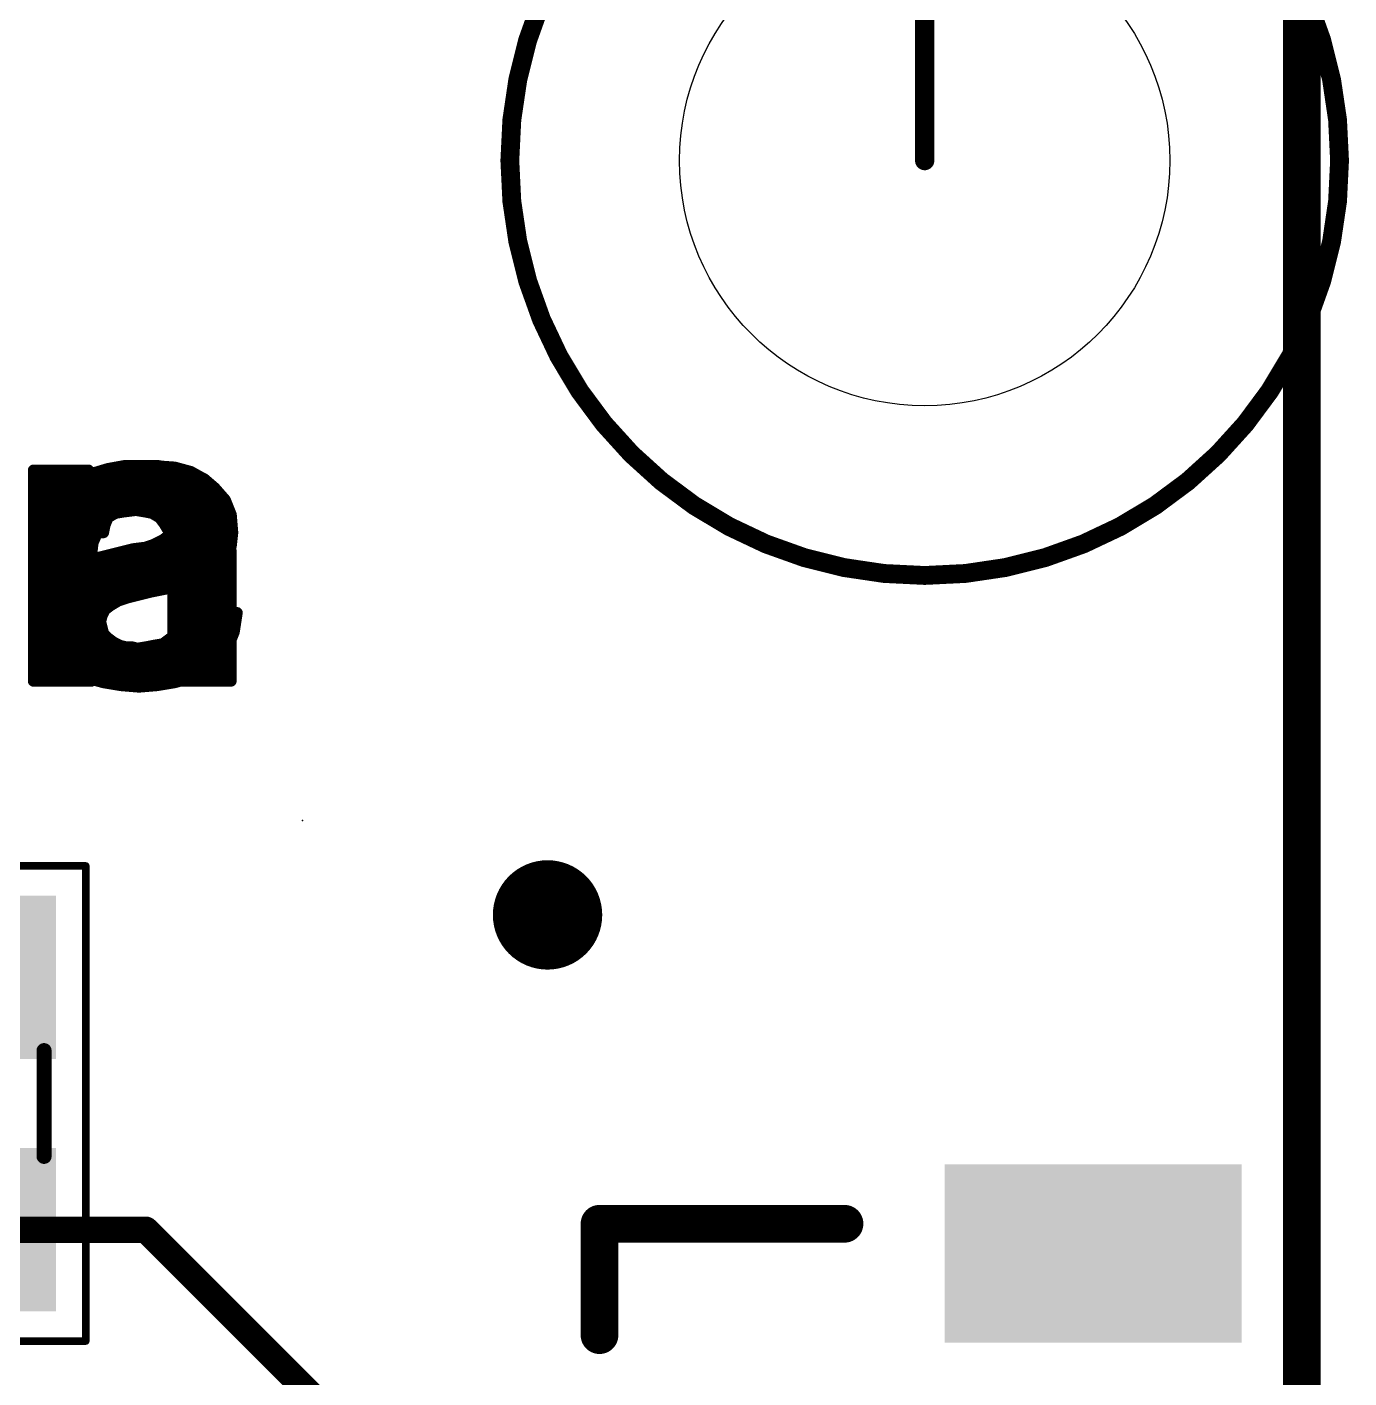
# Model space of a CAD drawing. Extents: x -36 to 72, y -11 to 34.
# Drawn here: x 16.81 to 25.72, y 14.66 to 23.76 of the extents above; entities that cross this region are included whole.
import ezdxf

# ---------------------------------------------------------------- set-up
doc = ezdxf.new("R2010")
doc.units = 0
for name, color, linetype in [('1', 12, 'CONTINUOUS'), ('16', 132, 'CONTINUOUS'), ('18', 110, 'CONTINUOUS'), ('20', 53, 'CONTINUOUS'), ('21', 41, 'CONTINUOUS'), ('22', 40, 'CONTINUOUS'), ('23', 53, 'CONTINUOUS'), ('24', 53, 'CONTINUOUS'), ('31', 253, 'CONTINUOUS'), ('39', 12, 'CONTINUOUS'), ('47', 253, 'CONTINUOUS'), ('51', 53, 'CONTINUOUS')]:
    doc.layers.add(name, color=color, linetype=linetype)

# ---------------------------------------------------------------- blocks, each defined once
blk = doc.blocks.new('RECT')
blk.add_solid([(-0.5, -0.5), (0.5, -0.5), (-0.5, 0.5), (0.5, 0.5)])
blk = doc.blocks.new('ROUNDV')
at = {"const_width": 0.5}
blk.add_lwpolyline([(0, -0.25, 1), (0, 0.25, 1), (0, -0.25)], format="xyb", dxfattribs=at)

msp = doc.modelspace()

# ---------------------------------------------------------------- linework, layer by layer
at = {"layer": '1'}
for points, const_width in [([(25.4, 25.4), (25.4, 0)], 0.254), ([(16.51, 15.66), (17.614, 15.66)], 0.1778), ([(17.614, 15.66), (19.074, 14.2)], 0.1778)]:
    msp.add_lwpolyline(points, dxfattribs=dict(at, const_width=const_width))
at = {"layer": '1', "const_width": 0.0889}
for points in [[(17.6454, 15.6914, 1), (17.5826, 15.6286)], [(17.614, 15.6156, 1), (17.614, 15.7044)]]:
    msp.add_lwpolyline(points, format="xyb", dxfattribs=at)
at = {"layer": '16', "const_width": 0.254}
msp.add_lwpolyline([(25.4, 25.4), (25.4, 0)], dxfattribs=at)
at = {"layer": '20', "const_width": 0.2032}
msp.add_lwpolyline([(25.4, 25.4), (25.4, 0)], dxfattribs=at)
at = {"layer": '20'}
msp.add_circle((22.86, 22.86), 1.651, dxfattribs=at)
at = {"layer": '21'}
for points, const_width in [([(17.548, 20.795), (17.608, 20.805)], 0.0762), ([(17.5936, 20.8026), (17.7016, 20.8026)], 0.0762), ([(17.608, 20.805), (17.668, 20.805)], 0.0762), ([(17.668, 20.805), (17.808, 20.795)], 0.0762), ([(16.858, 20.775), (17.228, 20.775)], 0.0762), ([(16.858, 20.595), (16.858, 20.775)], 0.0762), ([(16.858, 20.7264), (17.228, 20.7264)], 0.0762), ([(17.228, 20.775), (17.228, 20.575)], 0.0762), ([(17.318, 20.675), (17.368, 20.715)], 0.0762), ([(17.368, 20.715), (17.428, 20.755)], 0.0762), ([(17.3851, 20.7264), (17.9875, 20.7264)], 0.0762), ([(17.428, 20.755), (17.488, 20.775)], 0.0762), ([(17.488, 20.775), (17.548, 20.795)], 0.0762), ([(17.808, 20.795), (17.918, 20.765)], 0.0762), ([(17.918, 20.765), (18.008, 20.715)], 0.0762), ([(18.008, 20.715), (18.078, 20.645)], 0.0762), ([(16.858, 20.6502), (17.228, 20.6502)], 0.0762), ([(17.238, 20.575), (17.278, 20.635)], 0.0762), ([(17.278, 20.635), (17.318, 20.675)], 0.0762), ([(17.2932, 20.6502), (18.0728, 20.6502)], 0.0762), ([(18.078, 20.645), (18.128, 20.565)], 0.0762), ([(16.858, 19.355), (16.858, 20.595)], 0.0762), ([(16.858, 20.574), (18.1224, 20.574)], 0.0762), ([(17.228, 20.575), (17.238, 20.575)], 0.0762), ([(18.128, 20.565), (18.158, 20.465)], 0.0762), ([(16.858, 20.4978), (17.4904, 20.4978)], 0.0762), ([(17.358, 20.455), (17.318, 20.405)], 0.0762), ([(17.408, 20.485), (17.358, 20.455)], 0.0762), ([(17.468, 20.495), (17.408, 20.485)], 0.0762), ([(17.548, 20.505), (17.468, 20.495)], 0.0762), ([(17.608, 20.495), (17.548, 20.505)], 0.0762), ([(17.5912, 20.4978), (18.1482, 20.4978)], 0.0762), ([(17.658, 20.485), (17.608, 20.495)], 0.0762), ([(17.708, 20.455), (17.658, 20.485)], 0.0762), ([(17.738, 20.415), (17.708, 20.455)], 0.0762), ([(18.158, 20.465), (18.178, 20.355)], 0.0762), ([(16.858, 20.4216), (17.3313, 20.4216)], 0.0762), ([(16.858, 20.3454), (17.2839, 20.3454)], 0.0762), ([(17.288, 20.355), (17.258, 20.285)], 0.0762), ([(17.318, 20.405), (17.288, 20.355)], 0.0762), ([(17.7331, 20.4216), (18.1659, 20.4216)], 0.0762), ([(17.768, 20.365), (17.738, 20.415)], 0.0762), ([(17.778, 20.305), (17.768, 20.365)], 0.0762), ([(17.7713, 20.3454), (18.1787, 20.3454)], 0.0762), ([(18.178, 20.355), (18.188, 20.225)], 0.0762), ([(16.858, 20.2692), (17.2562, 20.2692)], 0.0762), ([(17.258, 20.285), (17.248, 20.195)], 0.0762), ([(17.788, 20.235), (17.778, 20.305)], 0.0762), ([(17.7831, 20.2692), (18.1846, 20.2692)], 0.0762), ([(16.858, 20.193), (17.248, 20.193)], 0.0762), ([(17.248, 20.195), (17.248, 19.355)], 0.0762), ([(17.798, 20.155), (17.788, 20.235)], 0.0762), ([(17.7933, 20.193), (18.188, 20.193)], 0.0762), ([(18.188, 20.225), (18.188, 19.355)], 0.0762), ([(16.858, 20.1168), (17.248, 20.1168)], 0.0762), ([(17.798, 19.355), (17.798, 20.155)], 0.0762), ([(17.798, 20.1168), (18.188, 20.1168)], 0.0762), ([(16.858, 20.0406), (17.248, 20.0406)], 0.0762), ([(17.798, 20.0406), (18.188, 20.0406)], 0.0762), ([(16.858, 19.9644), (17.248, 19.9644)], 0.0762), ([(16.858, 19.8882), (17.248, 19.8882)], 0.0762), ([(17.798, 19.9644), (18.188, 19.9644)], 0.0762), ([(17.798, 19.8882), (18.188, 19.8882)], 0.0762), ([(16.858, 19.812), (17.248, 19.812)], 0.0762), ([(17.798, 19.812), (18.188, 19.812)], 0.0762), ([(16.858, 19.7358), (17.248, 19.7358)], 0.0762), ([(17.798, 19.7358), (18.188, 19.7358)], 0.0762), ([(16.858, 19.6596), (17.248, 19.6596)], 0.0762), ([(17.798, 19.6596), (18.188, 19.6596)], 0.0762), ([(16.858, 19.5834), (17.248, 19.5834)], 0.0762), ([(17.798, 19.5834), (18.188, 19.5834)], 0.0762), ([(16.858, 19.5072), (17.248, 19.5072)], 0.0762), ([(17.798, 19.5072), (18.188, 19.5072)], 0.0762), ([(16.858, 19.431), (17.248, 19.431)], 0.0762), ([(17.248, 19.355), (16.858, 19.355)], 0.0762), ([(17.798, 19.431), (18.188, 19.431)], 0.0762), ([(18.188, 19.355), (17.798, 19.355)], 0.0762), ([(20.67, 14.95), (20.67, 15.7)], 0.254), ([(20.67, 15.7), (22.32, 15.7)], 0.254)]:
    msp.add_lwpolyline(points, dxfattribs=dict(at, const_width=const_width))
for points, const_width in [([(17.5936, 20.8217, 1), (17.5936, 20.7836)], 0.0381), ([(17.608, 20.824, 1), (17.608, 20.7859)], 0.0381), ([(17.6111, 20.7862, 1), (17.6049, 20.8238)], 0.0381), ([(17.6694, 20.824, 1), (17.6666, 20.786)], 0.0381), ([(17.668, 20.7859, 1), (17.668, 20.824)], 0.0381), ([(17.7016, 20.7836, 1), (17.7016, 20.8217)], 0.0381), ([(16.858, 20.7941, 1), (16.858, 20.756)], 0.0381), ([(16.8771, 20.775, 1), (16.839, 20.775)], 0.0381), ([(16.858, 20.7455, 1), (16.858, 20.7074)], 0.0381), ([(17.2471, 20.775, 1), (17.209, 20.775)], 0.0381), ([(17.228, 20.756, 1), (17.228, 20.7941)], 0.0381), ([(17.228, 20.7074, 1), (17.228, 20.7455)], 0.0381), ([(17.3574, 20.7309, 1), (17.3786, 20.6991)], 0.0381), ([(17.3799, 20.7001, 1), (17.3561, 20.7299)], 0.0381), ([(17.3851, 20.7455, 1), (17.3851, 20.7074)], 0.0381), ([(17.422, 20.7731, 1), (17.434, 20.7369)], 0.0381), ([(17.4386, 20.7391, 1), (17.4174, 20.7709)], 0.0381), ([(17.482, 20.7931, 1), (17.494, 20.7569)], 0.0381), ([(17.494, 20.7569, 1), (17.482, 20.7931)], 0.0381), ([(17.5449, 20.8138, 1), (17.5511, 20.7762)], 0.0381), ([(17.554, 20.7769, 1), (17.542, 20.8131)], 0.0381), ([(17.813, 20.8134, 1), (17.803, 20.7766)], 0.0381), ([(17.8066, 20.776, 1), (17.8094, 20.814)], 0.0381), ([(17.9273, 20.7817, 1), (17.9087, 20.7483)], 0.0381), ([(17.913, 20.7466, 1), (17.923, 20.7834)], 0.0381), ([(17.9875, 20.7074, 1), (17.9875, 20.7455)], 0.0381), ([(18.0215, 20.7285, 1), (17.9945, 20.7015)], 0.0381), ([(17.9987, 20.6983, 1), (18.0173, 20.7317)], 0.0381), ([(16.858, 20.6693, 1), (16.858, 20.6312)], 0.0381), ([(17.228, 20.6312, 1), (17.228, 20.6693)], 0.0381), ([(17.2645, 20.6485, 1), (17.2915, 20.6215)], 0.0381), ([(17.2939, 20.6244, 1), (17.2621, 20.6456)], 0.0381), ([(17.2932, 20.6693, 1), (17.2932, 20.6312)], 0.0381), ([(17.3061, 20.6899, 1), (17.3299, 20.6601)], 0.0381), ([(17.3315, 20.6615, 1), (17.3045, 20.6885)], 0.0381), ([(18.0942, 20.6551, 1), (18.0618, 20.6349)], 0.0381), ([(18.0645, 20.6315, 1), (18.0915, 20.6585)], 0.0381), ([(18.0728, 20.6312, 1), (18.0728, 20.6693)], 0.0381), ([(16.8771, 20.595, 1), (16.839, 20.595)], 0.0381), ([(16.839, 20.595, 1), (16.8771, 20.595)], 0.0381), ([(16.858, 20.5931, 1), (16.858, 20.555)], 0.0381), ([(17.228, 20.594, 1), (17.228, 20.5559)], 0.0381), ([(17.209, 20.575, 1), (17.2471, 20.575)], 0.0381), ([(17.2221, 20.5856, 1), (17.2539, 20.5644)], 0.0381), ([(17.238, 20.5559, 1), (17.238, 20.594)], 0.0381), ([(18.1462, 20.5705, 1), (18.1098, 20.5595)], 0.0381), ([(18.1118, 20.5549, 1), (18.1442, 20.5751)], 0.0381), ([(18.1224, 20.555, 1), (18.1224, 20.5931)], 0.0381), ([(16.858, 20.5169, 1), (16.858, 20.4788)], 0.0381), ([(17.3482, 20.4713, 1), (17.3678, 20.4387)], 0.0381), ([(17.3729, 20.4431, 1), (17.3431, 20.4669)], 0.0381), ([(17.4049, 20.5038, 1), (17.4111, 20.4662)], 0.0381), ([(17.4178, 20.4687, 1), (17.3982, 20.5013)], 0.0381), ([(17.4656, 20.5139, 1), (17.4704, 20.4761)], 0.0381), ([(17.4711, 20.4762, 1), (17.4649, 20.5138)], 0.0381), ([(17.4904, 20.4788, 1), (17.4904, 20.5169)], 0.0381), ([(17.5511, 20.5238, 1), (17.5449, 20.4862)], 0.0381), ([(17.5504, 20.4861, 1), (17.5456, 20.5239)], 0.0381), ([(17.5912, 20.5169, 1), (17.5912, 20.4788)], 0.0381), ([(17.6117, 20.5137, 1), (17.6043, 20.4763)], 0.0381), ([(17.6049, 20.4762, 1), (17.6111, 20.5138)], 0.0381), ([(17.6678, 20.5013, 1), (17.6482, 20.4687)], 0.0381), ([(17.6543, 20.4663, 1), (17.6617, 20.5037)], 0.0381), ([(17.7232, 20.4664, 1), (17.6928, 20.4436)], 0.0381), ([(17.6982, 20.4387, 1), (17.7178, 20.4713)], 0.0381), ([(18.1767, 20.4684, 1), (18.1393, 20.4616)], 0.0381), ([(18.1398, 20.4595, 1), (18.1762, 20.4705)], 0.0381), ([(18.1482, 20.4788, 1), (18.1482, 20.5169)], 0.0381), ([(16.858, 20.4407, 1), (16.858, 20.4026)], 0.0381), ([(16.858, 20.3645, 1), (16.858, 20.3264)], 0.0381), ([(17.2717, 20.3648, 1), (17.3043, 20.3452)], 0.0381), ([(17.3055, 20.3475, 1), (17.2705, 20.3625)], 0.0381), ([(17.2839, 20.3264, 1), (17.2839, 20.3645)], 0.0381), ([(17.3031, 20.4169, 1), (17.3329, 20.3931)], 0.0381), ([(17.3343, 20.3952, 1), (17.3017, 20.4148)], 0.0381), ([(17.3313, 20.4026, 1), (17.3313, 20.4407)], 0.0381), ([(17.7331, 20.4407, 1), (17.7331, 20.4026)], 0.0381), ([(17.7543, 20.4248, 1), (17.7217, 20.4052)], 0.0381), ([(17.7228, 20.4036, 1), (17.7532, 20.4264)], 0.0381), ([(17.7868, 20.3681, 1), (17.7492, 20.3619)], 0.0381), ([(17.7517, 20.3552, 1), (17.7843, 20.3748)], 0.0381), ([(17.7713, 20.3645, 1), (17.7713, 20.3264)], 0.0381), ([(18.197, 20.3565, 1), (18.159, 20.3535)], 0.0381), ([(18.1659, 20.4026, 1), (18.1659, 20.4407)], 0.0381), ([(18.1787, 20.3264, 1), (18.1787, 20.3645)], 0.0381), ([(16.858, 20.2883, 1), (16.858, 20.2502)], 0.0381), ([(17.2405, 20.2925, 1), (17.2755, 20.2775)], 0.0381), ([(17.2769, 20.2829, 1), (17.2391, 20.2871)], 0.0381), ([(17.2562, 20.2502, 1), (17.2562, 20.2883)], 0.0381), ([(17.7969, 20.3077, 1), (17.7591, 20.3023)], 0.0381), ([(17.7592, 20.3019, 1), (17.7968, 20.3081)], 0.0381), ([(17.7831, 20.2883, 1), (17.7831, 20.2502)], 0.0381), ([(18.1593, 20.3516, 1), (18.1967, 20.3584)], 0.0381), ([(18.1846, 20.2502, 1), (18.1846, 20.2883)], 0.0381), ([(16.858, 20.2121, 1), (16.858, 20.174)], 0.0381), ([(17.2671, 20.195, 1), (17.229, 20.195)], 0.0381), ([(17.2291, 20.1971, 1), (17.2669, 20.1929)], 0.0381), ([(17.248, 20.174, 1), (17.248, 20.2121)], 0.0381), ([(17.8069, 20.2374, 1), (17.7691, 20.2326)], 0.0381), ([(17.7691, 20.2323, 1), (17.8069, 20.2377)], 0.0381), ([(17.7933, 20.2121, 1), (17.7933, 20.174)], 0.0381), ([(18.2071, 20.225, 1), (18.169, 20.225)], 0.0381), ([(18.169, 20.2235, 1), (18.207, 20.2265)], 0.0381), ([(18.188, 20.174, 1), (18.188, 20.2121)], 0.0381), ([(16.858, 20.1359, 1), (16.858, 20.0978)], 0.0381), ([(17.248, 20.0978, 1), (17.248, 20.1359)], 0.0381), ([(17.8171, 20.155, 1), (17.779, 20.155)], 0.0381), ([(17.798, 20.1359, 1), (17.798, 20.0978)], 0.0381), ([(17.7791, 20.1526, 1), (17.8169, 20.1574)], 0.0381), ([(18.188, 20.0978, 1), (18.188, 20.1359)], 0.0381), ([(16.858, 20.0597, 1), (16.858, 20.0216)], 0.0381), ([(17.248, 20.0216, 1), (17.248, 20.0597)], 0.0381), ([(17.798, 20.0597, 1), (17.798, 20.0216)], 0.0381), ([(18.188, 20.0216, 1), (18.188, 20.0597)], 0.0381), ([(16.858, 19.9835, 1), (16.858, 19.9454)], 0.0381), ([(16.858, 19.9073, 1), (16.858, 19.8692)], 0.0381), ([(17.248, 19.9454, 1), (17.248, 19.9835)], 0.0381), ([(17.248, 19.8692, 1), (17.248, 19.9073)], 0.0381), ([(17.798, 19.9835, 1), (17.798, 19.9454)], 0.0381), ([(17.798, 19.9073, 1), (17.798, 19.8692)], 0.0381), ([(18.188, 19.9454, 1), (18.188, 19.9835)], 0.0381), ([(18.188, 19.8692, 1), (18.188, 19.9073)], 0.0381), ([(16.858, 19.8311, 1), (16.858, 19.793)], 0.0381), ([(17.248, 19.793, 1), (17.248, 19.8311)], 0.0381), ([(17.798, 19.8311, 1), (17.798, 19.793)], 0.0381), ([(18.188, 19.793, 1), (18.188, 19.8311)], 0.0381), ([(16.858, 19.7549, 1), (16.858, 19.7168)], 0.0381), ([(17.248, 19.7168, 1), (17.248, 19.7549)], 0.0381), ([(17.798, 19.7549, 1), (17.798, 19.7168)], 0.0381), ([(18.188, 19.7168, 1), (18.188, 19.7549)], 0.0381), ([(16.858, 19.6787, 1), (16.858, 19.6406)], 0.0381), ([(17.248, 19.6406, 1), (17.248, 19.6787)], 0.0381), ([(17.798, 19.6787, 1), (17.798, 19.6406)], 0.0381), ([(18.188, 19.6406, 1), (18.188, 19.6787)], 0.0381), ([(16.858, 19.6025, 1), (16.858, 19.5644)], 0.0381), ([(17.248, 19.5644, 1), (17.248, 19.6025)], 0.0381), ([(17.798, 19.6025, 1), (17.798, 19.5644)], 0.0381), ([(18.188, 19.5644, 1), (18.188, 19.6025)], 0.0381), ([(16.858, 19.5263, 1), (16.858, 19.4882)], 0.0381), ([(17.248, 19.4882, 1), (17.248, 19.5263)], 0.0381), ([(17.798, 19.5263, 1), (17.798, 19.4882)], 0.0381), ([(18.188, 19.4882, 1), (18.188, 19.5263)], 0.0381), ([(16.858, 19.4501, 1), (16.858, 19.412)], 0.0381), ([(16.858, 19.3741, 1), (16.858, 19.336)], 0.0381), ([(17.248, 19.412, 1), (17.248, 19.4501)], 0.0381), ([(17.248, 19.336, 1), (17.248, 19.3741)], 0.0381), ([(17.798, 19.4501, 1), (17.798, 19.412)], 0.0381), ([(17.798, 19.3741, 1), (17.798, 19.336)], 0.0381), ([(18.188, 19.412, 1), (18.188, 19.4501)], 0.0381), ([(18.188, 19.336, 1), (18.188, 19.3741)], 0.0381), ([(16.839, 19.355, 1), (16.8771, 19.355)], 0.0381), ([(17.229, 19.355, 1), (17.2671, 19.355)], 0.0381), ([(17.779, 19.355, 1), (17.8171, 19.355)], 0.0381), ([(18.169, 19.355, 1), (18.2071, 19.355)], 0.0381), ([(20.7335, 15.7, 1), (20.6065, 15.7)], 0.127), ([(20.67, 15.7635, 1), (20.67, 15.6365)], 0.127), ([(22.32, 15.6365, 1), (22.32, 15.7635)], 0.127), ([(20.6065, 14.95, 1), (20.7335, 14.95)], 0.127)]:
    msp.add_lwpolyline(points, format="xyb", dxfattribs=dict(at, const_width=const_width))
at = {"layer": '22', "const_width": 0.0762}
for points in [[(17.469, 20.805), (17.359, 20.785)], [(17.4558, 20.8026), (17.7122, 20.8026)], [(17.699, 20.805), (17.469, 20.805)], [(17.809, 20.785), (17.699, 20.805)], [(17.169, 20.715), (17.089, 20.655)], [(17.259, 20.755), (17.169, 20.715)], [(17.1946, 20.7264), (17.9862, 20.7264)], [(17.359, 20.785), (17.259, 20.755)], [(17.909, 20.765), (17.809, 20.785)], [(18.009, 20.715), (17.909, 20.765)], [(18.079, 20.655), (18.009, 20.715)], [(17.089, 20.655), (17.029, 20.575)], [(17.0854, 20.6502), (18.0832, 20.6502)], [(18.149, 20.575), (18.079, 20.655)], [(17.029, 20.575), (16.979, 20.475)], [(17.0285, 20.574), (18.1494, 20.574)], [(17.409, 20.505), (17.449, 20.525)], [(17.449, 20.525), (17.499, 20.545)], [(17.499, 20.545), (17.669, 20.545)], [(17.669, 20.545), (17.699, 20.535)], [(17.699, 20.535), (17.739, 20.525)], [(17.739, 20.525), (17.769, 20.515)], [(18.189, 20.475), (18.149, 20.575)], [(16.979, 20.475), (16.959, 20.355)], [(16.9904, 20.4978), (17.3982, 20.4978)], [(17.339, 20.405), (17.359, 20.455)], [(17.359, 20.455), (17.379, 20.485)], [(17.379, 20.485), (17.409, 20.505)], [(17.769, 20.515), (17.789, 20.485)], [(17.7805, 20.4978), (18.1799, 20.4978)], [(17.789, 20.485), (17.809, 20.455)], [(17.809, 20.455), (17.809, 20.415)], [(18.199, 20.355), (18.189, 20.475)], [(16.959, 20.355), (17.329, 20.355)], [(16.9701, 20.4216), (17.3456, 20.4216)], [(17.329, 20.355), (17.339, 20.405)], [(17.799, 20.375), (17.769, 20.335)], [(17.7768, 20.3454), (18.1979, 20.3454)], [(17.809, 20.415), (17.799, 20.375)], [(17.809, 20.4216), (18.1935, 20.4216)], [(18.189, 20.265), (18.199, 20.355)], [(17.609, 20.255), (17.529, 20.245)], [(17.669, 20.275), (17.609, 20.255)], [(17.6516, 20.2692), (18.1895, 20.2692)], [(17.729, 20.305), (17.669, 20.275)], [(17.769, 20.335), (17.729, 20.305)], [(18.159, 20.195), (18.189, 20.265)], [(17.199, 20.165), (17.129, 20.125)], [(17.289, 20.185), (17.199, 20.165)], [(17.369, 20.205), (17.289, 20.185)], [(17.321, 20.193), (18.1577, 20.193)], [(17.449, 20.225), (17.369, 20.205)], [(17.529, 20.245), (17.449, 20.225)], [(18.119, 20.135), (18.159, 20.195)], [(17.059, 20.085), (16.999, 20.035)], [(17.129, 20.125), (17.059, 20.085)], [(17.1147, 20.1168), (18.0917, 20.1168)], [(17.989, 20.055), (18.059, 20.095)], [(18.059, 20.095), (18.119, 20.135)], [(16.999, 20.035), (16.959, 19.975)], [(17.0057, 20.0406), (17.9554, 20.0406)], [(17.749, 19.975), (17.839, 19.995)], [(17.839, 19.995), (17.919, 20.025)], [(17.919, 20.025), (17.989, 20.055)], [(16.929, 19.905), (16.919, 19.815)], [(16.9271, 19.8882), (17.4177, 19.8882)], [(16.959, 19.975), (16.929, 19.905)], [(16.9545, 19.9644), (17.696, 19.9644)], [(17.379, 19.865), (17.429, 19.895)], [(17.429, 19.895), (17.489, 19.915)], [(17.489, 19.915), (17.569, 19.935)], [(17.569, 19.935), (17.649, 19.955)], [(17.649, 19.955), (17.749, 19.975)], [(16.919, 19.815), (16.939, 19.685)], [(16.9195, 19.812), (17.3275, 19.812)], [(17.319, 19.795), (17.339, 19.835)], [(17.339, 19.835), (17.379, 19.865)], [(17.859, 19.815), (17.859, 19.755)], [(17.909, 19.815), (17.859, 19.815)], [(17.859, 19.812), (18.2285, 19.812)], [(18.229, 19.815), (17.909, 19.815)], [(18.209, 19.685), (18.229, 19.815)], [(16.9312, 19.7358), (17.3138, 19.7358)], [(17.309, 19.755), (17.319, 19.795)], [(17.319, 19.715), (17.309, 19.755)], [(17.329, 19.675), (17.319, 19.715)], [(17.839, 19.705), (17.809, 19.665)], [(17.859, 19.755), (17.839, 19.705)], [(17.8513, 19.7358), (18.2168, 19.7358)], [(16.939, 19.685), (16.979, 19.575)], [(16.9482, 19.6596), (17.3444, 19.6596)], [(17.359, 19.645), (17.329, 19.675)], [(17.399, 19.615), (17.359, 19.645)], [(17.439, 19.595), (17.399, 19.615)], [(17.769, 19.635), (17.729, 19.605)], [(17.809, 19.665), (17.769, 19.635)], [(17.8018, 19.6596), (18.1988, 19.6596)], [(18.169, 19.585), (18.209, 19.685)], [(16.9759, 19.5834), (17.5254, 19.5834)], [(16.979, 19.575), (17.039, 19.495)], [(17.479, 19.585), (17.439, 19.595)], [(17.519, 19.585), (17.479, 19.585)], [(17.559, 19.575), (17.519, 19.585)], [(17.619, 19.585), (17.559, 19.575)], [(17.6094, 19.5834), (18.1678, 19.5834)], [(17.669, 19.595), (17.619, 19.585)], [(17.729, 19.605), (17.669, 19.595)], [(18.099, 19.495), (18.169, 19.585)], [(17.0298, 19.5072), (18.1085, 19.5072)], [(17.039, 19.495), (17.119, 19.425)], [(18.019, 19.425), (18.099, 19.495)], [(17.1121, 19.431), (18.0259, 19.431)], [(17.119, 19.425), (17.219, 19.375)], [(17.219, 19.375), (17.329, 19.345)], [(17.2931, 19.3548), (17.8449, 19.3548)], [(17.329, 19.345), (17.449, 19.325)], [(17.689, 19.325), (17.809, 19.345)], [(17.809, 19.345), (17.919, 19.375)], [(17.919, 19.375), (18.019, 19.425)], [(17.449, 19.325), (17.569, 19.315)], [(17.569, 19.315), (17.689, 19.325)]]:
    msp.add_lwpolyline(points, dxfattribs=at)
at = {"layer": '22', "const_width": 0.0381}
for points in [[(17.4558, 20.8217, 1), (17.4558, 20.7836)], [(17.469, 20.824, 1), (17.469, 20.7859)], [(17.4724, 20.7863, 1), (17.4656, 20.8237)], [(17.7024, 20.8237, 1), (17.6956, 20.7863)], [(17.699, 20.7859, 1), (17.699, 20.824)], [(17.7122, 20.7836, 1), (17.7122, 20.8217)], [(17.1613, 20.7324, 1), (17.1767, 20.6976)], [(17.1804, 20.6998, 1), (17.1576, 20.7302)], [(17.1946, 20.7455, 1), (17.1946, 20.7074)], [(17.2535, 20.7732, 1), (17.2645, 20.7368)], [(17.2667, 20.7376, 1), (17.2513, 20.7724)], [(17.3556, 20.8037, 1), (17.3624, 20.7663)], [(17.3645, 20.7668, 1), (17.3535, 20.8032)], [(17.8127, 20.8037, 1), (17.8053, 20.7663)], [(17.8056, 20.7663, 1), (17.8124, 20.8037)], [(17.9175, 20.782, 1), (17.9005, 20.748)], [(17.9053, 20.7463, 1), (17.9127, 20.7837)], [(17.9862, 20.7074, 1), (17.9862, 20.7455)], [(18.0214, 20.7295, 1), (17.9966, 20.7005)], [(18.0005, 20.698, 1), (18.0175, 20.732)], [(17.0854, 20.6693, 1), (17.0854, 20.6312)], [(17.0776, 20.6702, 1), (17.1004, 20.6398)], [(17.1042, 20.6436, 1), (17.0738, 20.6664)], [(18.0933, 20.6675, 1), (18.0647, 20.6425)], [(18.0666, 20.6405, 1), (18.0914, 20.6695)], [(18.0832, 20.6312, 1), (18.0832, 20.6693)], [(17.0285, 20.5931, 1), (17.0285, 20.555)], [(17.0138, 20.5864, 1), (17.0442, 20.5636)], [(17.046, 20.5665, 1), (17.012, 20.5835)], [(17.4419, 20.5427, 1), (17.4561, 20.5073)], [(17.4575, 20.508, 1), (17.4405, 20.542)], [(17.499, 20.5641, 1), (17.499, 20.526)], [(17.5061, 20.5273, 1), (17.4919, 20.5627)], [(17.675, 20.5631, 1), (17.663, 20.5269)], [(17.669, 20.526, 1), (17.669, 20.5641)], [(17.7036, 20.5535, 1), (17.6944, 20.5165)], [(17.693, 20.5169, 1), (17.705, 20.5531)], [(17.745, 20.5431, 1), (17.733, 20.5069)], [(17.7344, 20.5065, 1), (17.7436, 20.5435)], [(18.1667, 20.5821, 1), (18.1313, 20.5679)], [(18.1347, 20.5625, 1), (18.1633, 20.5875)], [(18.1494, 20.555, 1), (18.1494, 20.5931)], [(16.962, 20.4835, 1), (16.996, 20.4665)], [(16.9978, 20.4719, 1), (16.9602, 20.4781)], [(16.9904, 20.5169, 1), (16.9904, 20.4788)], [(17.3431, 20.4656, 1), (17.3749, 20.4444)], [(17.3767, 20.4479, 1), (17.3413, 20.4621)], [(17.3684, 20.5009, 1), (17.3896, 20.4691)], [(17.3949, 20.4744, 1), (17.3631, 20.4956)], [(17.4005, 20.522, 1), (17.4175, 20.488)], [(17.3982, 20.4788, 1), (17.3982, 20.5169)], [(17.4196, 20.4891, 1), (17.3984, 20.5209)], [(17.7849, 20.5256, 1), (17.7531, 20.5044)], [(17.7805, 20.5169, 1), (17.7805, 20.4788)], [(17.763, 20.4969, 1), (17.775, 20.5331)], [(17.8049, 20.4956, 1), (17.7731, 20.4744)], [(17.7731, 20.4744, 1), (17.8049, 20.4956)], [(17.8281, 20.455, 1), (17.79, 20.455)], [(17.7931, 20.4444, 1), (17.8249, 20.4656)], [(18.208, 20.4766, 1), (18.17, 20.4734)], [(18.1713, 20.4679, 1), (18.2067, 20.4821)], [(18.1799, 20.4788, 1), (18.1799, 20.5169)], [(16.959, 20.3741, 1), (16.959, 20.336)], [(16.9701, 20.4407, 1), (16.9701, 20.4026)], [(17.3213, 20.4121, 1), (17.3567, 20.3979)], [(17.3577, 20.4013, 1), (17.3203, 20.4087)], [(17.329, 20.336, 1), (17.329, 20.3741)], [(17.3456, 20.4026, 1), (17.3456, 20.4407)], [(17.7768, 20.3645, 1), (17.7768, 20.3264)], [(17.7805, 20.3796, 1), (17.8175, 20.3704)], [(17.8142, 20.3636, 1), (17.7838, 20.3864)], [(17.809, 20.4407, 1), (17.809, 20.4026)], [(17.79, 20.415, 1), (17.8281, 20.415)], [(17.8275, 20.4104, 1), (17.7905, 20.4196)], [(18.2179, 20.3529, 1), (18.1801, 20.3571)], [(18.1935, 20.4026, 1), (18.1935, 20.4407)], [(18.1979, 20.3264, 1), (18.1979, 20.3645)], [(16.9402, 20.3581, 1), (16.9778, 20.3519)], [(17.3103, 20.3587, 1), (17.3477, 20.3513)], [(17.603, 20.2731, 1), (17.615, 20.2369)], [(17.6114, 20.2361, 1), (17.6066, 20.2739)], [(17.6516, 20.2883, 1), (17.6516, 20.2502)], [(17.6605, 20.292, 1), (17.6775, 20.258)], [(17.675, 20.2569, 1), (17.663, 20.2931)], [(17.7176, 20.3202, 1), (17.7404, 20.2898)], [(17.7375, 20.288, 1), (17.7205, 20.322)], [(17.7538, 20.3464, 1), (17.7842, 20.3236)], [(17.7804, 20.3198, 1), (17.7576, 20.3502)], [(18.2065, 20.2575, 1), (18.1715, 20.2725)], [(18.18, 20.3534, 1), (18.218, 20.3566)], [(18.1895, 20.2502, 1), (18.1895, 20.2883)], [(17.1949, 20.1836, 1), (17.2031, 20.1464)], [(17.2085, 20.1485, 1), (17.1895, 20.1815)], [(17.2844, 20.2035, 1), (17.2936, 20.1665)], [(17.2931, 20.1664, 1), (17.2849, 20.2036)], [(17.321, 20.2121, 1), (17.321, 20.174)], [(17.3644, 20.2235, 1), (17.3736, 20.1865)], [(17.3736, 20.1865, 1), (17.3644, 20.2235)], [(17.4444, 20.2435, 1), (17.4536, 20.2065)], [(17.4536, 20.2065, 1), (17.4444, 20.2435)], [(17.5266, 20.2639, 1), (17.5314, 20.2261)], [(17.5336, 20.2265, 1), (17.5244, 20.2635)], [(18.1415, 20.2025, 1), (18.1765, 20.1875)], [(18.1749, 20.1844, 1), (18.1431, 20.2056)], [(18.1577, 20.174, 1), (18.1577, 20.2121)], [(18.1701, 20.2671, 1), (18.2079, 20.2629)], [(17.0495, 20.1015, 1), (17.0685, 20.0685)], [(17.0712, 20.0704, 1), (17.0468, 20.0996)], [(17.1147, 20.1359, 1), (17.1147, 20.0978)], [(17.1195, 20.1415, 1), (17.1385, 20.1085)], [(17.1385, 20.1085, 1), (17.1195, 20.1415)], [(18.0484, 20.1109, 1), (18.0696, 20.0791)], [(18.0685, 20.0785, 1), (18.0495, 20.1115)], [(18.0917, 20.0978, 1), (18.0917, 20.1359)], [(18.1031, 20.1456, 1), (18.1349, 20.1244)], [(18.1296, 20.1191, 1), (18.1084, 20.1509)], [(16.9868, 20.0496, 1), (17.0112, 20.0204)], [(17.0149, 20.0244, 1), (16.9831, 20.0456)], [(17.0057, 20.0597, 1), (17.0057, 20.0216)], [(17.8323, 20.0128, 1), (17.8457, 19.9772)], [(17.8431, 19.9764, 1), (17.8349, 20.0136)], [(17.9115, 20.0425, 1), (17.9265, 20.0075)], [(17.9257, 20.0072, 1), (17.9123, 20.0428)], [(17.9554, 20.0216, 1), (17.9554, 20.0597)], [(17.9795, 20.0715, 1), (17.9985, 20.0385)], [(17.9965, 20.0375, 1), (17.9815, 20.0725)], [(16.9271, 19.9073, 1), (16.9271, 19.8692)], [(16.9115, 19.9125, 1), (16.9465, 19.8975)], [(16.9479, 19.9029, 1), (16.9101, 19.9071)], [(16.9545, 19.9835, 1), (16.9545, 19.9454)], [(16.9431, 19.9856, 1), (16.9749, 19.9644)], [(16.9765, 19.9675, 1), (16.9415, 19.9825)], [(17.423, 19.9131, 1), (17.435, 19.8769)], [(17.4177, 19.8692, 1), (17.4177, 19.9073)], [(17.4388, 19.8787, 1), (17.4192, 19.9113)], [(17.4844, 19.9335, 1), (17.4936, 19.8965)], [(17.495, 19.8969, 1), (17.483, 19.9331)], [(17.5644, 19.9535, 1), (17.5736, 19.9165)], [(17.5736, 19.9165, 1), (17.5644, 19.9535)], [(17.6453, 19.9737, 1), (17.6527, 19.9363)], [(17.6536, 19.9365, 1), (17.6444, 19.9735)], [(17.696, 19.9454, 1), (17.696, 19.9835)], [(17.7449, 19.9936, 1), (17.7531, 19.9564)], [(17.7527, 19.9563, 1), (17.7453, 19.9937)], [(16.9378, 19.8179, 1), (16.9002, 19.8121)], [(16.9001, 19.8171, 1), (16.9379, 19.8129)], [(16.9195, 19.8311, 1), (16.9195, 19.793)], [(17.3276, 19.8502, 1), (17.3504, 19.8198)], [(17.356, 19.8265, 1), (17.322, 19.8435)], [(17.3275, 19.793, 1), (17.3275, 19.8311)], [(17.3692, 19.8813, 1), (17.3888, 19.8487)], [(17.3904, 19.8498, 1), (17.3676, 19.8802)], [(17.8781, 19.815, 1), (17.84, 19.815)], [(17.859, 19.8341, 1), (17.859, 19.796)], [(17.859, 19.8311, 1), (17.859, 19.793)], [(17.909, 19.8341, 1), (17.909, 19.796)], [(17.909, 19.796, 1), (17.909, 19.8341)], [(18.2478, 19.8121, 1), (18.2102, 19.8179)], [(18.2285, 19.793, 1), (18.2285, 19.8311)], [(18.229, 19.796, 1), (18.229, 19.8341)], [(16.9312, 19.7549, 1), (16.9312, 19.7168)], [(17.3275, 19.7596, 1), (17.2905, 19.7504)], [(17.2905, 19.7596, 1), (17.3275, 19.7504)], [(17.302, 19.8035, 1), (17.336, 19.7865)], [(17.3375, 19.7196, 1), (17.3005, 19.7104)], [(17.3375, 19.7904, 1), (17.3005, 19.7996)], [(17.3138, 19.7168, 1), (17.3138, 19.7549)], [(17.8542, 19.6936, 1), (17.8238, 19.7164)], [(17.8513, 19.7549, 1), (17.8513, 19.7168)], [(17.84, 19.755, 1), (17.8781, 19.755)], [(17.8767, 19.7479, 1), (17.8413, 19.7621)], [(18.2168, 19.7168, 1), (18.2168, 19.7549)], [(16.9569, 19.6915, 1), (16.9211, 19.6785)], [(16.9202, 19.6821, 1), (16.9578, 19.6879)], [(16.9482, 19.6787, 1), (16.9482, 19.6406)], [(17.3005, 19.7104, 1), (17.3375, 19.7196)], [(17.3425, 19.6885, 1), (17.3155, 19.6615)], [(17.3105, 19.6704, 1), (17.3475, 19.6796)], [(17.3704, 19.6602, 1), (17.3476, 19.6298)], [(17.3444, 19.6406, 1), (17.3444, 19.6787)], [(17.3455, 19.6315, 1), (17.3725, 19.6585)], [(17.4075, 19.632, 1), (17.3905, 19.598)], [(17.7576, 19.6502, 1), (17.7804, 19.6198)], [(17.7804, 19.6198, 1), (17.7576, 19.6502)], [(17.8018, 19.6787, 1), (17.8018, 19.6406)], [(17.7938, 19.6764, 1), (17.8242, 19.6536)], [(17.8204, 19.6498, 1), (17.7976, 19.6802)], [(17.8213, 19.7121, 1), (17.8567, 19.6979)], [(18.1902, 19.6879, 1), (18.2278, 19.6821)], [(18.2267, 19.6779, 1), (18.1913, 19.6921)], [(18.1988, 19.6406, 1), (18.1988, 19.6787)], [(16.9759, 19.6025, 1), (16.9759, 19.5644)], [(16.9942, 19.5864, 1), (16.9638, 19.5636)], [(16.9611, 19.5685, 1), (16.9969, 19.5815)], [(17.3876, 19.5998, 1), (17.4104, 19.6302)], [(17.4436, 19.6135, 1), (17.4344, 19.5765)], [(17.4305, 19.578, 1), (17.4475, 19.612)], [(17.479, 19.6041, 1), (17.479, 19.566)], [(17.4744, 19.5665, 1), (17.4836, 19.6035)], [(17.5236, 19.6035, 1), (17.5144, 19.5665)], [(17.519, 19.566, 1), (17.519, 19.6041)], [(17.5254, 19.5644, 1), (17.5254, 19.6025)], [(17.5559, 19.5938, 1), (17.5621, 19.5562)], [(17.5544, 19.5565, 1), (17.5636, 19.5935)], [(17.6094, 19.6025, 1), (17.6094, 19.5644)], [(17.6153, 19.6037, 1), (17.6227, 19.5663)], [(17.6221, 19.5662, 1), (17.6159, 19.6038)], [(17.6659, 19.6138, 1), (17.6721, 19.5762)], [(17.6727, 19.5763, 1), (17.6653, 19.6137)], [(17.7176, 19.6202, 1), (17.7404, 19.5898)], [(17.7321, 19.5862, 1), (17.7259, 19.6238)], [(18.1513, 19.5921, 1), (18.1867, 19.5779)], [(18.184, 19.5733, 1), (18.154, 19.5967)], [(18.1678, 19.5644, 1), (18.1678, 19.6025)], [(17.0298, 19.5263, 1), (17.0298, 19.4882)], [(17.0515, 19.5093, 1), (17.0265, 19.4807)], [(17.0238, 19.4836, 1), (17.0542, 19.5064)], [(18.084, 19.5067, 1), (18.114, 19.4833)], [(18.1115, 19.4807, 1), (18.0865, 19.5093)], [(18.1085, 19.4882, 1), (18.1085, 19.5263)], [(17.1121, 19.4501, 1), (17.1121, 19.412)], [(17.1275, 19.442, 1), (17.1105, 19.408)], [(17.1065, 19.4107, 1), (17.1315, 19.4393)], [(17.224, 19.3934, 1), (17.214, 19.3566)], [(17.2105, 19.358, 1), (17.2275, 19.392)], [(17.2931, 19.3739, 1), (17.2931, 19.3358)], [(17.3321, 19.3638, 1), (17.3259, 19.3262)], [(17.324, 19.3266, 1), (17.334, 19.3634)], [(17.804, 19.3634, 1), (17.814, 19.3266)], [(17.8121, 19.3262, 1), (17.8059, 19.3638)], [(17.8449, 19.3358, 1), (17.8449, 19.3739)], [(17.9105, 19.392, 1), (17.9275, 19.358)], [(17.924, 19.3566, 1), (17.914, 19.3934)], [(18.0065, 19.4393, 1), (18.0315, 19.4107)], [(18.0275, 19.408, 1), (18.0105, 19.442)], [(18.0259, 19.412, 1), (18.0259, 19.4501)], [(17.4506, 19.344, 1), (17.4474, 19.306)], [(17.4459, 19.3062, 1), (17.4521, 19.3438)], [(17.5674, 19.334, 1), (17.5706, 19.296)], [(17.5674, 19.296, 1), (17.5706, 19.334)], [(17.6859, 19.3438, 1), (17.6921, 19.3062)], [(17.6906, 19.306, 1), (17.6874, 19.344)]]:
    msp.add_lwpolyline(points, format="xyb", dxfattribs=at)
at = {"layer": '23'}
msp.add_point((22.86, 22.86), dxfattribs=at)
at = {"layer": '24'}
msp.add_point((18.669, 18.415), dxfattribs=at)
at = {"layer": '39'}
for points, const_width in [([(22.86, 20.066, 1), (22.86, 25.654, 1), (22.86, 20.066)], 0.127), ([(17.2227, 18.11, 1), (17.1973, 18.11)], 0.0254), ([(17.21, 18.0973, 1), (17.21, 18.1227)], 0.0254), ([(17.1973, 14.91, 1), (17.2227, 14.91)], 0.0254), ([(17.21, 14.8973, 1), (17.21, 14.9227)], 0.0254)]:
    msp.add_lwpolyline(points, format="xyb", dxfattribs=dict(at, const_width=const_width))
at = {"layer": '39', "const_width": 0.0508}
for points in [[(15.81, 18.11), (17.21, 18.11)], [(17.21, 18.11), (17.21, 14.91)], [(17.21, 14.91), (15.81, 14.91)]]:
    msp.add_lwpolyline(points, dxfattribs=at)
at = {"layer": '47', "const_width": 0.13}
msp.add_lwpolyline([(22.86, 22.86), (22.86, 33.7)], dxfattribs=at)
at = {"layer": '47', "const_width": 0.065}
msp.add_lwpolyline([(22.8275, 22.86, 1), (22.8925, 22.86)], format="xyb", dxfattribs=at)
at = {"layer": '51', "const_width": 0.1016}
msp.add_lwpolyline([(16.929, 16.154), (16.929, 16.866)], dxfattribs=at)
at = {"layer": '51', "const_width": 0.0508}
for points in [[(16.9544, 16.866, 1), (16.9036, 16.866)], [(16.9036, 16.154, 1), (16.9544, 16.154)]]:
    msp.add_lwpolyline(points, format="xyb", dxfattribs=at)

# ---------------------------------------------------------------- block references
at = {"layer": '1', "xscale": 1.1, "rotation": 90}
for p in [(16.51, 17.36), (16.51, 15.66)]:
    msp.add_blockref('RECT', p, dxfattribs=at)
at = {"layer": '1', "xscale": 1.2, "yscale": 2, "rotation": 90}
msp.add_blockref('RECT', (23.995, 15.5), dxfattribs=at)
at = {"layer": '18', "xscale": 0.7366, "yscale": 0.7366}
msp.add_blockref('ROUNDV', (20.32, 17.78), dxfattribs=at)
msp.add_blockref('ROUNDV', (20.32, 17.78), dxfattribs=at)
at = {"layer": '31', "xscale": 1.1, "rotation": 90}
for p in [(16.51, 17.36), (16.51, 15.66)]:
    msp.add_blockref('RECT', p, dxfattribs=at)
at = {"layer": '31', "xscale": 1.2, "yscale": 2, "rotation": 90}
msp.add_blockref('RECT', (23.995, 15.5), dxfattribs=at)
at = {"layer": '51', "xscale": 0.5001, "yscale": 0.95, "rotation": 90}
for p in [(16.5049, 17.0903), (16.5049, 15.9219)]:
    msp.add_blockref('RECT', p, dxfattribs=at)

doc.saveas('drawing.dxf')
